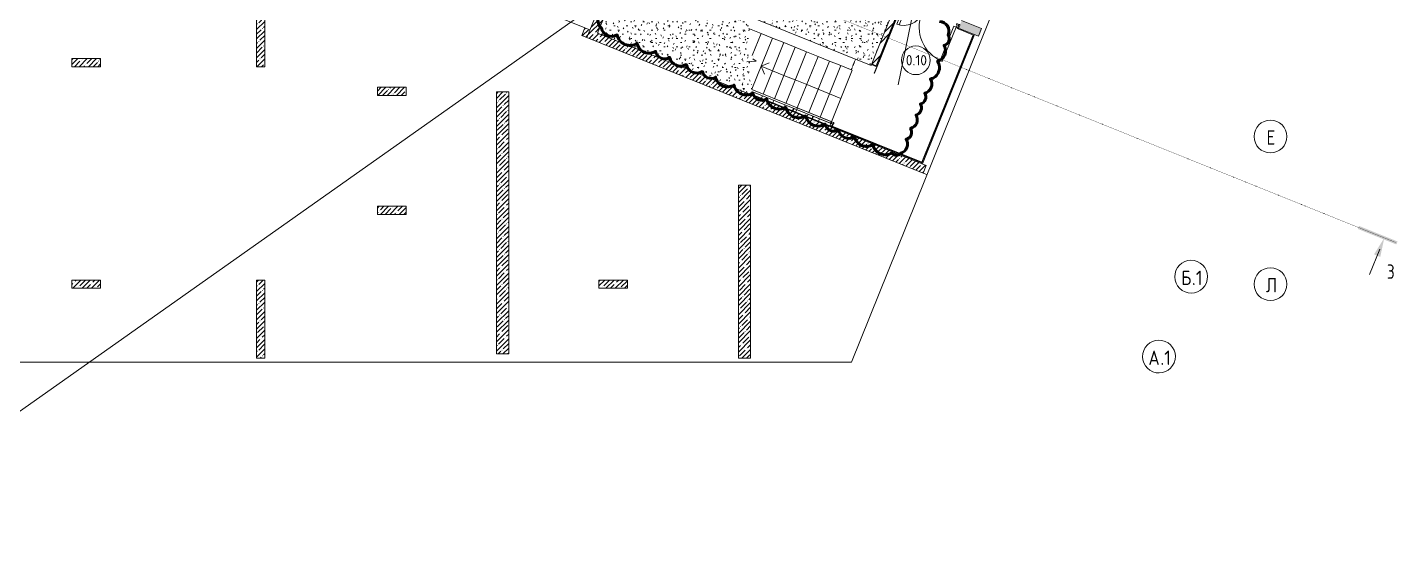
# Model space of a CAD drawing. Header units: millimetres. Extents: x -584918 to 2941280, y 3000189 to 4229862.
# Drawn here: x 199850 to 233262, y 3456426 to 3468986 of the extents above; entities that cross this region are included whole.
import ezdxf

# ---------------------------------------------------------------- set-up
doc = ezdxf.new("R2010")
doc.units = ezdxf.units.MM
for name, pattern in [('ASVP_Линия разреза', [20, 0, -10, 0, -10]), ('ASVP_Невидимые', [5, 3, -2]), ('ASVP_Штриховая_ш3 п1_5', [4.5, 3, -1.5])]:
    doc.linetypes.add(name, pattern=pattern)
for name, color, linetype, lineweight in [('Двери', 7, 'Continuous', 0), ('Лестницы', 7, 'Continuous', 0), ('Линии', 7, 'Continuous', 0), ('Линии разделители', 7, 'ASVP_Штриховая_ш3 п1_5', 0), ('Марки помещений', 7, 'Continuous', 0), ('Обобщенные модели', 7, 'Continuous', 0), ('Ограждение', 7, 'Continuous', 0), ('Оси', 7, 'Continuous', 0), ('Перекрытие', 7, 'Continuous', 0), ('Разрезы', 7, 'Continuous', 0), ('Стены внутренние', 7, 'Continuous', 0), ('Стены несущие', 7, 'Continuous', 0), ('Стены отделка', 7, 'Continuous', 0), ('Стены перегородки', 7, 'Continuous', 0), ('Стрелки вверх', 7, 'Continuous', 0), ('Узлы', 7, 'Continuous', 0), ('экспертиза ДУ пояснения', 6, 'Continuous', 0)]:
    doc.layers.add(name, color=color, linetype=linetype, lineweight=lineweight)
doc.styles.add('GOST Common_1', font='', dxfattribs={"height": 700})
doc.styles.add('GOST Common_2', font='', dxfattribs={"height": 500})
doc.styles.add('GOST Common_4', font='', dxfattribs={"width": 0.8, "height": 700})
doc.styles.get('GOST Common_1').set_extended_font_data('GOST Common')
doc.styles.get('GOST Common_2').set_extended_font_data('GOST Common')
doc.styles.get('GOST Common_4').set_extended_font_data('GOST Common')
pattern_1 = [(45, (195455.01, 3453476.28), (-114.04925, 114.04925), []), (45, (195569.06, 3453476.28), (-114.04925, 114.04925), [201.612, -40.322, 3.353, -36.97])]
pattern_2 = [(45, (195455, 3453476.28), (-235.7317, 235.7317), []), (45, (195612.16, 3453476.28), (-235.7317, 235.7317), [])]
pattern_3 = [(45, (195455.01, 3453476.28), (-114.0493, 114.0493), []), (45, (195569.06, 3453476.28), (-114.0493, 114.0493), [201.613, -40.323, 3.353, -36.97])]

# ---------------------------------------------------------------- blocks, each defined once
blk = doc.blocks.new('ASVP_ДверьПротивопожарнаяСтальная_2 полотна - EI15 1370х2000h_полотна_ Г Пр _1250 в свету_-5802941-АР Этаж 00')
at = {"layer": 'Двери', "lineweight": 18}
for p, q in [((-685, 1000), (-625, 1000)), ((-685, 100), (-685, 1000)), ((-625, 1000), (-625, 100)), ((685, 570), (625, 570)), ((625, 570), (625, 100)), ((685, 100), (685, 570)), ((-725, 100), (-685, 100)), ((-725, 10), (-725, 100)), ((-670, 10), (-725, 10)), ((-625, 100), (-685, 100)), ((-685, 100), (-685, 40)), ((-685, 40), (-670, 40)), ((-670, 40), (-670, 10)), ((625, 100), (685, 100)), ((685, 40), (670, 40)), ((670, 40), (670, 10)), ((670, 10), (725, 10)), ((725, 100), (685, 100)), ((685, 100), (685, 40)), ((725, 10), (725, 100))]:
    blk.add_line(p, q, dxfattribs=at)
at = {"layer": 'Двери', "linetype": 'ASVP_Невидимые', "lineweight": 18}
for p, q in [((-750, 100), (-725, 100)), ((-750, 10), (-750, 100)), ((-725, 10), (-750, 10)), ((-725, 100), (-725, 10)), ((750, 100), (725, 100)), ((725, 100), (725, 10)), ((725, 10), (750, 10)), ((750, 10), (750, 100))]:
    blk.add_line(p, q, dxfattribs=at)
at = {"layer": 'Двери'}
for centre, radius, start, end in [((-685, 100), 900, 360, 90), ((685, 100), 470, 90, 180)]:
    blk.add_arc(centre, radius, start, end, dxfattribs=at)
blk = doc.blocks.new('ASVP_ОТКОС_Оштукатуривание дверного откоса - Оштукатуривание дверного откоса-5741164-АР Этаж 00')
at = {"layer": 'Обобщенные модели'}
for p, q in [((-750, 0), (-750, 20)), ((-725, 0), (-750, 0)), ((-725, 0), (-725, 20)), ((725, 0), (725, 20)), ((725, 0), (750, 0)), ((750, 20), (750, 0))]:
    blk.add_line(p, q, dxfattribs=at)
blk = doc.blocks.new('Тип перил - Перила_Внутренний_-6861431-АР Этаж 00')
at = {"layer": 'Ограждение'}
for p, q in [((23112, 13525), (23970, 13179)), ((23985, 13216), (23127, 13562)), ((23999, 13168), (24035, 13153)), ((24050, 13190), (24014, 13205)), ((24043, 13174), (24041, 13170))]:
    blk.add_line(p, q, dxfattribs=at)
at = {"layer": 'Ограждение', "flags": 128}
for points in [[(23162, 13531), (23161, 13527), (23159, 13524)], [(23999, 13168), (23997, 13169), (23994, 13170), (23991, 13171), (23989, 13172), (23986, 13173), (23984, 13174), (23981, 13175), (23979, 13176), (23976, 13177), (23974, 13178), (23972, 13179), (23970, 13179)], [(23985, 13216), (23987, 13215), (23990, 13214), (23992, 13213), (23995, 13212), (23997, 13211), (24000, 13210), (24002, 13209), (24005, 13208), (24007, 13207), (24010, 13206), (24013, 13205), (24014, 13205)]]:
    blk.add_lwpolyline(points, dxfattribs=at)
blk = doc.blocks.new('Тип перил - D40-138916-АР Этаж 00')
at = {"layer": 'Ограждение', "flags": 128}
for points in [[(0, 20), (1, 20), (2, 20), (2, 20), (3, 20), (4, 20), (5, 19), (6, 19), (6, 19), (7, 19), (8, 18), (9, 18), (9, 18), (10, 17), (11, 17), (11, 17), (12, 16), (13, 16), (13, 15), (14, 14), (14, 14), (15, 13), (15, 13), (16, 12), (16, 11), (17, 11), (17, 10), (18, 9), (18, 9), (18, 8), (19, 7), (19, 6), (19, 6), (19, 5), (20, 4), (20, 3), (20, 3), (20, 2), (20, 1), (20, 0), (20, 0)], [(20, 0), (20, -1), (20, -2), (20, -2), (20, -3), (20, -4), (19, -5), (19, -6), (19, -6), (19, -7), (18, -8), (18, -9), (18, -9), (17, -10), (17, -11), (17, -11), (16, -12), (16, -13), (15, -13), (14, -14), (14, -14), (13, -15), (13, -15), (12, -16), (11, -16), (11, -17), (10, -17), (9, -18), (9, -18), (8, -18), (7, -19), (6, -19), (6, -19), (5, -19), (4, -20), (3, -20), (3, -20), (2, -20), (1, -20), (0, -20), (0, -20)]]:
    blk.add_lwpolyline(points, dxfattribs=at)
blk = doc.blocks.new('Тип перил - Перила_Внутренний_-V8-АР Этаж 00')
at = {"layer": 'Ограждение'}
for p, q in [((23993, 13213), (22061, 13992)), ((23978, 13176), (22063, 13948)), ((23981, 13175), (23978, 13176)), ((23981, 13175), (23988, 13190)), ((23981, 13175), (23988, 13190)), ((23999, 13168), (23981, 13175)), ((23990, 13196), (23996, 13212)), ((23990, 13196), (23996, 13212)), ((23996, 13212), (23993, 13213)), ((24014, 13205), (23996, 13212)), ((23999, 13168), (24014, 13205)), ((23999, 13168), (24014, 13205)), ((24035, 13153), (23999, 13168)), ((24050, 13190), (24014, 13205)), ((24035, 13153), (24050, 13190))]:
    blk.add_line(p, q, dxfattribs=at)
blk = doc.blocks.new('ADSK_Ограждение_Опоры_Г_образная - D15 высота60 консоль80-V9-АР Этаж 00')
at = {"layer": 'Ограждение'}
for p, q in [((-8, 80), (-8, 18)), ((-8, 80), (0, 80)), ((0, 80), (7, 80)), ((7, 20), (7, 80))]:
    blk.add_line(p, q, dxfattribs=at)
blk = doc.blocks.new('ADSK_Ограждение_Опоры_Г_образная - D15 высота60 консоль80-139754-АР Этаж 00')
at = {"layer": 'Ограждение'}
for p, q in [((-7.5, 80), (-7.5, 20)), ((-7.5, 80), (0, 80)), ((0, 80), (7.5, 80)), ((7.5, 20), (7.5, 80))]:
    blk.add_line(p, q, dxfattribs=at)
blk = doc.blocks.new('Ось сетки - Круг_Ø8 мм-6577-АР Этаж 00')
at = {"layer": 'Оси'}
for start, end in [(360, 180), (180, 360)]:
    blk.add_arc((0, 0), 4, start, end, dxfattribs=at)
blk = doc.blocks.new('ASVP_Марка_Помещение_ОдноЗначение - Номер-684784-АР Этаж 00')
at = {"layer": 'Марки помещений'}
blk.add_circle((0, 0), 3.5, dxfattribs=at)
blk = doc.blocks.new('Разрез - Номер вида сзади_3_5 мм-64069-АР Этаж 00')
at = {"layer": 'Разрезы'}
for points in [[(9.8, 0.4), (9.8, -0.39), (-0.33, -0.39), (-0.33, 0.4)], [(2.18, -4.67), (3, 0), (3.82, -4.67)]]:
    blk.add_hatch(color=256, dxfattribs=at).paths.add_polyline_path(points)
at = {"layer": 'Разрезы', "lineweight": 20}
blk.add_line((3, -3), (3, -9.66), dxfattribs=at)

msp = doc.modelspace()

# ---------------------------------------------------------------- hatches: boundary and pattern name
at = {"layer": 'Стены внутренние'}
h = msp.add_hatch(dxfattribs=at)
h.set_pattern_fill('FP_8', color=256, style=0, pattern_type=2)
h.set_pattern_definition(pattern_1)
h.paths.add_polyline_path([(223038.253, 3468773.551), (223113.008, 3468959.055), (222630.698, 3469153.418), (222555.943, 3468967.914), (222926.951, 3468818.404)])
h.paths.add_polyline_path([(221164.665, 3469528.579), (221239.42, 3469714.083), (207078.286, 3475420.808), (207003.53, 3475235.305), (221146.114, 3469536.054)])
h.paths.add_polyline_path([(206029.636, 3475627.77), (206104.391, 3475813.274), (202763.244, 3477159.706), (202688.488, 3476974.202), (206027.556, 3475628.608)])
h = msp.add_hatch(dxfattribs=at)
h.set_pattern_fill('FP_8', color=256, style=0, pattern_type=2)
h.set_pattern_definition(pattern_1)
h.paths.add_polyline_path([(213678.895, 3468663.91), (215024.49, 3472002.978), (214838.986, 3472077.733), (213493.391, 3468738.665), (213500.945, 3468735.621)])
h = msp.add_hatch(dxfattribs=at)
h.set_pattern_fill('FP_7', color=256, style=0, pattern_type=2)
h.set_pattern_definition(pattern_3)
h.paths.add_polyline_path([(205635.907, 3468025.615), (205635.907, 3469896.937), (205435.907, 3469896.937), (205435.907, 3468025.615)])
h = msp.add_hatch(dxfattribs=at)
h.set_pattern_fill('FP_6', color=256, style=0, pattern_type=2)
h.set_pattern_definition(pattern_2)
h.paths.add_polyline_path([(220592.926, 3468163.326), (221146.114, 3469536.054), (221034.812, 3469580.908), (220481.623, 3468208.18)])
h = msp.add_hatch(dxfattribs=at)
h.set_pattern_fill('FP_8', color=256, style=0, pattern_type=2)
h.set_pattern_definition(pattern_1)
h.paths.add_polyline_path([(213493.391, 3468738.665), (213568.147, 3468924.169), (213441.37, 3468975.258), (213366.615, 3468789.754), (213441.37, 3468759.629)])
h = msp.add_hatch(dxfattribs=at)
h.set_pattern_fill('FP_8', color=256, style=0, pattern_type=2)
h.set_pattern_definition(pattern_1)
h.paths.add_polyline_path([(221692.658, 3465434.483), (221767.414, 3465619.987), (213753.65, 3468849.414), (213678.895, 3468663.91), (220691.108, 3465838.093)])
h = msp.add_hatch(dxfattribs=at)
h.set_pattern_fill('FP_7', color=256, style=0, pattern_type=2)
h.set_pattern_definition(pattern_3)
h.paths.add_polyline_path([(201635.907, 3468025.615), (201635.907, 3468225.615), (200935.907, 3468225.615), (200935.907, 3468025.615)])
h = msp.add_hatch(dxfattribs=at)
h.set_pattern_fill('FP_6', color=256, style=0, pattern_type=2)
h.set_pattern_definition(pattern_2)
h.paths.add_polyline_path([(220548.072, 3468052.024), (220592.926, 3468163.326), (220481.623, 3468208.18), (220436.77, 3468096.877), (220528.835, 3468059.777)])
h = msp.add_hatch(dxfattribs=at)
h.set_pattern_fill('FP_7', color=256, style=0, pattern_type=2)
h.set_pattern_definition(pattern_3)
h.paths.add_polyline_path([(209085.907, 3467325.615), (209085.907, 3467525.615), (208385.907, 3467525.615), (208385.907, 3467325.615)])
h = msp.add_hatch(dxfattribs=at)
h.set_pattern_fill('FP_7', color=256, style=0, pattern_type=2)
h.set_pattern_definition(pattern_3)
h.paths.add_polyline_path([(211585.907, 3461025.615), (211585.907, 3467411.51), (211285.907, 3467411.51), (211285.907, 3461025.615)])
h = msp.add_hatch(dxfattribs=at)
h.set_pattern_fill('FP_7', color=256, style=0, pattern_type=2)
h.set_pattern_definition(pattern_3)
h.paths.add_polyline_path([(217485.907, 3460925.615), (217485.907, 3465141.713), (217185.907, 3465141.713), (217185.907, 3460925.615)])
h = msp.add_hatch(dxfattribs=at)
h.set_pattern_fill('FP_7', color=256, style=0, pattern_type=2)
h.set_pattern_definition(pattern_3)
h.paths.add_polyline_path([(208385.907, 3464425.615), (209085.907, 3464425.615), (209085.907, 3464625.615), (208385.907, 3464625.615)])
h = msp.add_hatch(dxfattribs=at)
h.set_pattern_fill('FP_7', color=256, style=0, pattern_type=2)
h.set_pattern_definition(pattern_3)
h.paths.add_polyline_path([(201635.907, 3462625.615), (201635.907, 3462825.615), (200935.907, 3462825.615), (200935.907, 3462625.615)])
h = msp.add_hatch(dxfattribs=at)
h.set_pattern_fill('FP_7', color=256, style=0, pattern_type=2)
h.set_pattern_definition(pattern_3)
h.paths.add_polyline_path([(205635.907, 3460925.615), (205635.907, 3462825.615), (205435.907, 3462825.615), (205435.907, 3460925.615)])
h = msp.add_hatch(dxfattribs=at)
h.set_pattern_fill('FP_7', color=256, style=0, pattern_type=2)
h.set_pattern_definition(pattern_3)
h.paths.add_polyline_path([(214485.907, 3462625.615), (214485.907, 3462825.615), (213785.907, 3462825.615), (213785.907, 3462625.615)])
at = {"layer": 'Узлы'}
h = msp.add_hatch(dxfattribs=at)
h.set_pattern_fill('FP_9', color=256, style=0, pattern_type=2)
h.set_pattern_definition([(0, (195455.01, 3453476.28), (406.4, 101.6), [33.528, -271.272, 33.528, -271.272, -1625.6]), (0, (195455.01, 3453476.28), (406.4, 101.6), [-609.6, 33.528, -576.072, 33.528, -271.272, -711.2]), (0, (195455.01, 3453476.28), (406.4, 101.6), [-1524, 33.528, -169.672, 33.528, -474.472]), (120, (195607.41, 3453527.08), (-291.18818, 301.15272), [33.528, -271.272, 33.528, -271.272, -1625.6]), (120, (195607.41, 3453527.08), (-291.18818, 301.15272), [-609.6, 33.528, -576.072, 33.528, -271.272, -711.2]), (120, (195607.41, 3453527.08), (-291.18818, 301.15272), [-1524, 33.528, -169.672, 33.528, -474.472]), (240, (195658.21, 3453730.28), (-115.21182, -402.75272), [33.528, -271.272, 33.528, -271.272, -1625.6]), (240, (195658.21, 3453730.28), (-115.21182, -402.75272), [-609.6, 33.528, -576.072, 33.528, -271.272, -711.2]), (240, (195658.21, 3453730.28), (-115.21182, -402.75272), [-1524, 33.528, -169.672, 33.528, -474.472])])
h.paths.add_polyline_path([(217523.411, 3467330.256), (217483.944, 3468083.325), (217315.544, 3468205.675), (217624.544, 3468221.869), (217470.831, 3468333.548), (217428.746, 3469136.563), (215825.832, 3469782.513), (215870.685, 3469893.816), (220421.819, 3468059.777), (221034.812, 3469580.908), (215024.49, 3472002.978), (213753.65, 3468849.414), (216966.918, 3467554.515)])

# ---------------------------------------------------------------- linework, layer by layer
at = {"layer": 'Лестницы'}
for p, q in [((217460.404, 3468951.302), (217437.982, 3468960.338)), ((217440.981, 3468903.106), (217460.404, 3468951.302)), ((217440.981, 3468903.106), (217460.404, 3468951.302)), ((217738.659, 3468839.169), (217460.404, 3468951.302)), ((217520.391, 3468297.54), (217738.659, 3468839.169)), ((217520.391, 3468297.54), (217738.659, 3468839.169)), ((218016.915, 3468727.036), (217738.659, 3468839.169)), ((217515.427, 3467482.603), (218016.915, 3468727.036)), ((217515.427, 3467482.603), (218016.915, 3468727.036)), ((217788.704, 3467358.115), (218295.171, 3468614.904)), ((217788.704, 3467358.115), (218295.171, 3468614.904)), ((218295.171, 3468614.904), (218016.915, 3468727.036)), ((218066.959, 3467245.983), (218573.426, 3468502.771)), ((218066.959, 3467245.983), (218573.426, 3468502.771)), ((218573.426, 3468502.771), (218295.171, 3468614.904)), ((218851.682, 3468390.638), (218573.426, 3468502.771)), ((217618.093, 3468161.123), (217393.354, 3468149.143)), ((217445.362, 3468111.357), (217462.065, 3468152.805)), ((217445.362, 3468111.357), (217462.065, 3468152.805)), ((217539.494, 3468217.412), (217618.093, 3468161.123)), ((218345.215, 3467133.85), (218851.682, 3468390.638)), ((218345.215, 3467133.85), (218851.682, 3468390.638)), ((218623.471, 3467021.717), (219129.938, 3468278.505)), ((218623.471, 3467021.717), (219129.938, 3468278.505)), ((219129.938, 3468278.505), (218851.682, 3468390.638)), ((218901.726, 3466909.584), (219408.193, 3468166.372)), ((218901.726, 3466909.584), (219408.193, 3468166.372)), ((219408.193, 3468166.372), (219129.938, 3468278.505)), ((219686.449, 3468054.239), (219408.193, 3468166.372)), ((219179.982, 3466797.451), (219686.449, 3468054.239)), ((219179.982, 3466797.451), (219686.449, 3468054.239)), ((219458.238, 3466685.318), (219964.705, 3467942.106)), ((219458.238, 3466685.318), (219964.705, 3467942.106)), ((219964.705, 3467942.106), (219686.449, 3468054.239)), ((217749.457, 3467260.726), (217773.753, 3467321.015)), ((217749.457, 3467260.726), (217773.753, 3467321.015)), ((218027.713, 3467148.593), (218052.008, 3467208.882)), ((218027.713, 3467148.593), (218052.008, 3467208.882)), ((218305.969, 3467036.46), (218330.264, 3467096.749)), ((218305.969, 3467036.46), (218330.264, 3467096.749)), ((218584.224, 3466924.327), (218608.52, 3466984.616)), ((218584.224, 3466924.327), (218608.52, 3466984.616)), ((218862.48, 3466812.194), (218886.775, 3466872.483)), ((218862.48, 3466812.194), (218886.775, 3466872.483)), ((219140.736, 3466700.062), (219165.031, 3466760.35)), ((219140.736, 3466700.062), (219165.031, 3466760.35)), ((219418.991, 3466587.929), (219443.287, 3466648.217)), ((219418.991, 3466587.929), (219443.287, 3466648.217))]:
    msp.add_line(p, q, dxfattribs=at)
at = {"layer": 'Линии'}
for p, q in [((215024.49, 3472002.978), (213753.65, 3468849.414)), ((215870.685, 3469893.816), (220421.819, 3468059.777)), ((220421.819, 3468059.777), (221034.812, 3469580.908)), ((213753.65, 3468849.414), (217523.411, 3467330.256))]:
    msp.add_line(p, q, dxfattribs=at)
at = {"layer": 'Линии разделители'}
msp.add_line((220044.52, 3468211.823), (219939.862, 3467952.117), dxfattribs=at)
at = {"layer": 'Перекрытие'}
for p, q in [((219943.168, 3460825.615), (225334.962, 3474205.252)), ((221785.41, 3465397.105), (221692.658, 3465434.483)), ((184535.907, 3460825.615), (219943.168, 3460825.615))]:
    msp.add_line(p, q, dxfattribs=at)
at = {"layer": 'Разрезы', "linetype": 'ASVP_Линия разреза'}
msp.add_line((165404.223, 3491069.08), (233215.64, 3463742.091), dxfattribs=at)
at = {"layer": 'Стены внутренние'}
for p, q in [((206611.755, 3471727.491), (213441.37, 3468975.258)), ((221166.464, 3469506.291), (220506.749, 3467869.22)), ((213366.615, 3468789.754), (213441.37, 3468975.258)), ((221658.05, 3465696.403), (222910.2, 3468803.591)), ((220497.474, 3467872.958), (220559.147, 3468025.998)), ((220497.474, 3467872.958), (220506.749, 3467869.22)), ((219422.729, 3466597.204), (219462.386, 3466581.223)), ((219475.824, 3466575.807), (221658.05, 3465696.403))]:
    msp.add_line(p, q, dxfattribs=at)
at = {"layer": 'Стены несущие'}
for p, q in [((213493.391, 3468738.665), (214838.986, 3472077.733)), ((205435.907, 3468025.615), (205435.907, 3469896.937)), ((205635.907, 3469896.937), (205635.907, 3468025.615)), ((222630.698, 3469153.418), (223113.008, 3468959.055)), ((213568.147, 3468924.169), (213441.37, 3468975.258)), ((223038.253, 3468773.551), (222555.943, 3468967.914)), ((223113.008, 3468959.055), (223038.253, 3468773.551)), ((221692.658, 3465434.483), (213366.615, 3468789.754)), ((200935.907, 3468225.615), (201635.907, 3468225.615)), ((200935.907, 3468225.615), (200935.907, 3468025.615)), ((201635.907, 3468225.615), (201635.907, 3468025.615)), ((201635.907, 3468025.615), (200935.907, 3468025.615)), ((205435.907, 3468025.615), (205635.907, 3468025.615)), ((208385.907, 3467525.615), (209085.907, 3467525.615)), ((208385.907, 3467525.615), (208385.907, 3467325.615)), ((209085.907, 3467525.615), (209085.907, 3467325.615)), ((209085.907, 3467325.615), (208385.907, 3467325.615)), ((211285.907, 3461025.615), (211285.907, 3467411.51)), ((211285.907, 3467411.51), (211585.907, 3467411.51)), ((211585.907, 3467411.51), (211585.907, 3461025.615)), ((217523.411, 3467330.256), (221767.414, 3465619.987)), ((221692.658, 3465434.483), (221767.414, 3465619.987)), ((217185.907, 3460925.615), (217185.907, 3465141.713)), ((217185.907, 3465141.713), (217485.907, 3465141.713)), ((217485.907, 3465141.713), (217485.907, 3460925.615)), ((208385.907, 3464625.615), (209085.907, 3464625.615)), ((208385.907, 3464625.615), (208385.907, 3464425.615)), ((209085.907, 3464625.615), (209085.907, 3464425.615)), ((209085.907, 3464425.615), (208385.907, 3464425.615)), ((200935.907, 3462825.615), (201635.907, 3462825.615)), ((200935.907, 3462825.615), (200935.907, 3462625.615)), ((201635.907, 3462825.615), (201635.907, 3462625.615)), ((205435.907, 3460925.615), (205435.907, 3462825.615)), ((205635.907, 3462825.615), (205435.907, 3462825.615)), ((205635.907, 3462825.615), (205635.907, 3460925.615)), ((213785.907, 3462825.615), (214485.907, 3462825.615)), ((213785.907, 3462625.615), (213785.907, 3462825.615)), ((214485.907, 3462625.615), (214485.907, 3462825.615)), ((201635.907, 3462625.615), (200935.907, 3462625.615)), ((214485.907, 3462625.615), (213785.907, 3462625.615)), ((205635.907, 3460925.615), (205435.907, 3460925.615)), ((211285.907, 3461025.615), (211585.907, 3461025.615)), ((217185.907, 3460925.615), (217485.907, 3460925.615))]:
    msp.add_line(p, q, dxfattribs=at)
at = {"layer": 'Стены отделка'}
for p, q in [((221164.665, 3469528.579), (220559.147, 3468025.998)), ((222555.943, 3468967.914), (222548.468, 3468949.364)), ((222548.468, 3468949.364), (222919.475, 3468799.854)), ((221663.587, 3465683.39), (222919.475, 3468799.854)), ((222945.501, 3468810.928), (221674.662, 3465657.364)), ((220559.147, 3468025.998), (220429.295, 3468078.327)), ((217522.256, 3467352.285), (221663.587, 3465683.39))]:
    msp.add_line(p, q, dxfattribs=at)
at = {"layer": 'Стены перегородки'}
for p, q in [((221146.114, 3469536.054), (220548.072, 3468052.024)), ((220548.072, 3468052.024), (220436.77, 3468096.877))]:
    msp.add_line(p, q, dxfattribs=at)
at = {"layer": 'Стрелки вверх'}
for p, q in [((217740.32, 3468040.672), (217935.515, 3468123.734)), ((218018.576, 3467928.54), (217740.32, 3468040.672)), ((217740.32, 3468040.672), (217823.382, 3467845.478)), ((218296.832, 3467816.407), (218018.576, 3467928.54)), ((218575.087, 3467704.274), (218296.832, 3467816.407)), ((218853.343, 3467592.141), (218575.087, 3467704.274)), ((219131.599, 3467480.008), (218853.343, 3467592.141)), ((219409.854, 3467367.875), (219131.599, 3467480.008)), ((219688.11, 3467255.742), (219409.854, 3467367.875))]:
    msp.add_line(p, q, dxfattribs=at)
at = {"layer": 'экспертиза ДУ пояснения'}
for points in [[(221080.422, 3467589.34), (232940.59, 3525365.27)], [(218496.68, 3472934.62), (167273.099, 3436762.638)]]:
    msp.add_lwpolyline(points, dxfattribs=at)
at = {"layer": 'экспертиза ДУ пояснения', "lineweight": 50}
msp.add_lwpolyline([(213877.418, 3469349.4, 0.52056705), (213847.428, 3468968.301, 0.52056705), (214231.627, 3468803.394, 0.52056705), (214718.028, 3468594.62, 0.52056705), (215166.475, 3468402.136, 0.52056705), (215510.942, 3468254.283, 0.52056705), (215914.249, 3468081.175, 0.52056705), (216312, 3467910.451, 0.52056705), (216630.74, 3467773.641, 0.52056705), (217079.509, 3467581.019, 0.52056705), (217538.531, 3467383.996, 0.52056705), (217875.564, 3467239.334, 0.52056705), (218340.98, 3467039.567, 0.52056705), (218829.961, 3466829.686, 0.52056705), (219301.816, 3466627.155, 0.52056705), (219623.548, 3466489.06, 0.52056705), (220019.833, 3466318.966, 0.52056705), (220462.589, 3466128.925, 0.52056705), (220934.669, 3465926.298, 0.52056705), (221141.446, 3465921.159, 0.52056705), (221277.826, 3466259.584, 0.52056705), (221384.59, 3466524.518, 0.52056705), (221515.836, 3466850.201, 0.52056705), (221623.966, 3467118.524, 0.52056705), (221729.842, 3467381.254, 0.52056705), (221868.984, 3467726.532, 0.52056705), (222044.884, 3468163.026, 0.52056705), (222198.975, 3468545.398, 0.52056705), (222303.333, 3468804.361, 0.52056705), (222093.652, 3469127.873, 0.52056705)], format="xyb", dxfattribs=at)

# ---------------------------------------------------------------- block references
at = {"layer": 'Двери', "rotation": 158.0513009164568}
msp.add_blockref('ASVP_ДверьПротивопожарнаяСтальная_2 полотна - EI15 1370х2000h_полотна_ Г Пр _1250 в свету_-5802941-АР Этаж 00', (221897.682, 3469340.999), dxfattribs=at)
at = {"layer": 'Марки помещений', "xscale": 99.99999999999993, "yscale": 99.99999999999993, "zscale": 99.99999999999993}
msp.add_blockref('ASVP_Марка_Помещение_ОдноЗначение - Номер-684784-АР Этаж 00', (221514.188, 3468183.833), dxfattribs=at)
at = {"layer": 'Обобщенные модели', "rotation": 338.0513009164566}
msp.add_blockref('ASVP_ОТКОС_Оштукатуривание дверного откоса - Оштукатуривание дверного откоса-5741164-АР Этаж 00', (221852.828, 3469229.696), dxfattribs=at)
at = {"layer": 'Ограждение'}
for name in ['Тип перил - Перила_Внутренний_-V8-АР Этаж 00', 'Тип перил - Перила_Внутренний_-6861431-АР Этаж 00']:
    msp.add_blockref(name, (195455.009, 3453476.282), dxfattribs=at)
for name, p, rotation in [('ADSK_Ограждение_Опоры_Г_образная - D15 высота60 консоль80-139754-АР Этаж 00', (218546.092, 3467031.336), 158.0513009164664), ('ADSK_Ограждение_Опоры_Г_образная - D15 высота60 консоль80-139754-АР Этаж 00', (219018.991, 3466840.765), 158.0513009164664), ('ADSK_Ограждение_Опоры_Г_образная - D15 высота60 консоль80-V9-АР Этаж 00', (219497.138, 3466648.079), 158.0513009164656), ('Тип перил - D40-138916-АР Этаж 00', (219497.138, 3466648.079), 338.0513009164657)]:
    msp.add_blockref(name, p, dxfattribs=dict(at, rotation=rotation))
at = {"layer": 'Оси', "xscale": 99.99999999999993, "yscale": 99.99999999999993, "zscale": 99.99999999999993}
for p, rotation in [((230161.206, 3466325.615), 269.9999999999994), ((228227.948, 3462908.673), 248.0513009164574), ((230161.206, 3462725.615), 269.9999999999994), ((227443.018, 3460960.884), 248.0513009164574)]:
    msp.add_blockref('Ось сетки - Круг_Ø8 мм-6577-АР Этаж 00', p, dxfattribs=dict(at, rotation=rotation))
at = {"layer": 'Разрезы', "extrusion": (0, 0, -1), "xscale": 99.99999999999994, "yscale": 99.99999999999994, "zscale": 99.99999999999994, "rotation": 21.94869908354377}
msp.add_blockref('Разрез - Номер вида сзади_3_5 мм-64069-АР Этаж 00', (-233215.64, 3463742.091), dxfattribs=at)

# ---------------------------------------------------------------- texts
at = {"layer": 'Марки помещений', "insert": (221269.381, 3468311.558), "char_height": 250, "width": 606.07575, "attachment_point": 1, "style": 'GOST Common_2'}
msp.add_mtext('0.10', dxfattribs=at)
at = {"layer": 'Оси', "char_height": 350, "attachment_point": 1, "style": 'GOST Common_1'}
for s, insert, width in [('\\fGOST Common|b0|i0|c204|p34|;\\W.9;Е', (230062.733, 3466478.202), 274.17712), ('\\fGOST Common|b0|i0|c204|p34|;\\W.9;Б', (227987.38, 3463054.84), 310.25306), ('.1', (228243.365, 3463054.84), 303.03787), ('\\fGOST Common|b0|i0|c204|p34|;\\W.9;Л', (230050.583, 3462878.202), 303.03787), ('\\fGOST Common|b0|i0|c204|p34|;\\W.9;А', (227187.6, 3461107.05), 346.329), ('.1', (227473.35, 3461107.05), 303.03787)]:
    msp.add_mtext(s, dxfattribs=dict(at, insert=insert, width=width))
at = {"layer": 'Разрезы', "insert": (233001.795, 3463206.611), "char_height": 350, "width": 237.2995, "attachment_point": 1, "style": 'GOST Common_4'}
msp.add_mtext('\\fGOST Common|b0|i0|c204|p34|;\\W.8;3', dxfattribs=at)

doc.saveas('drawing.dxf')
